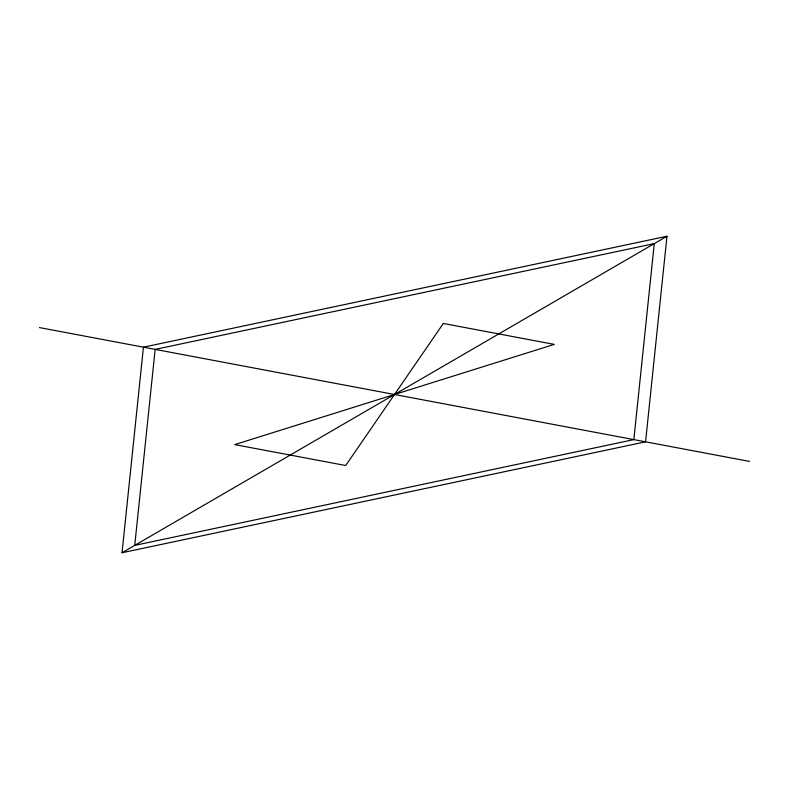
<?xml version="1.0" encoding="UTF-8"?>
<svg xmlns="http://www.w3.org/2000/svg" width="789" height="789" viewBox="0 0 789 789"><rect width="100%" height="100%" fill="white"/><g stroke="black" fill="none" stroke-linecap="round" stroke-linejoin="round"><path stroke-width="1.18" d="M122.029 552.754L143.44 347.18L666.971 236.246L645.56 441.82L122.029 552.754L666.971 236.246M39.45 327.583L749.55 461.417M155.157 349.389L134.741 545.377L633.843 439.611L654.259 243.623L155.157 349.389M443.31 323.47L345.69 465.53L234.737 444.611L554.263 344.389L443.31 323.47"/></g></svg>
